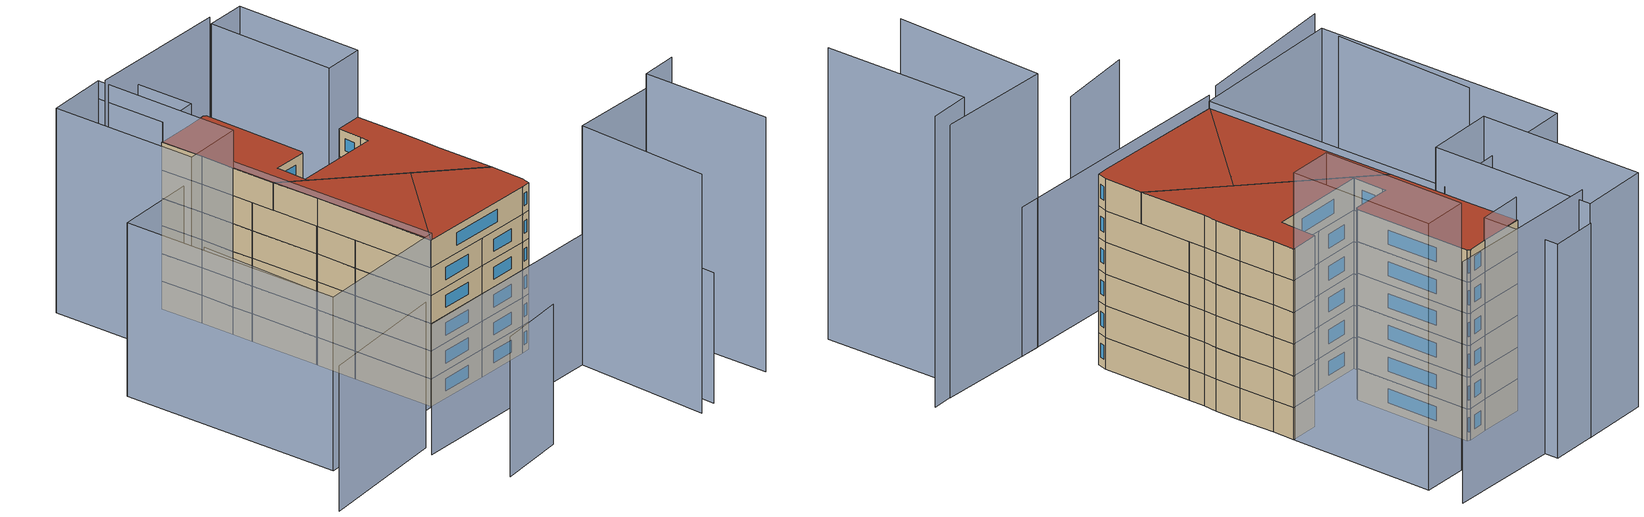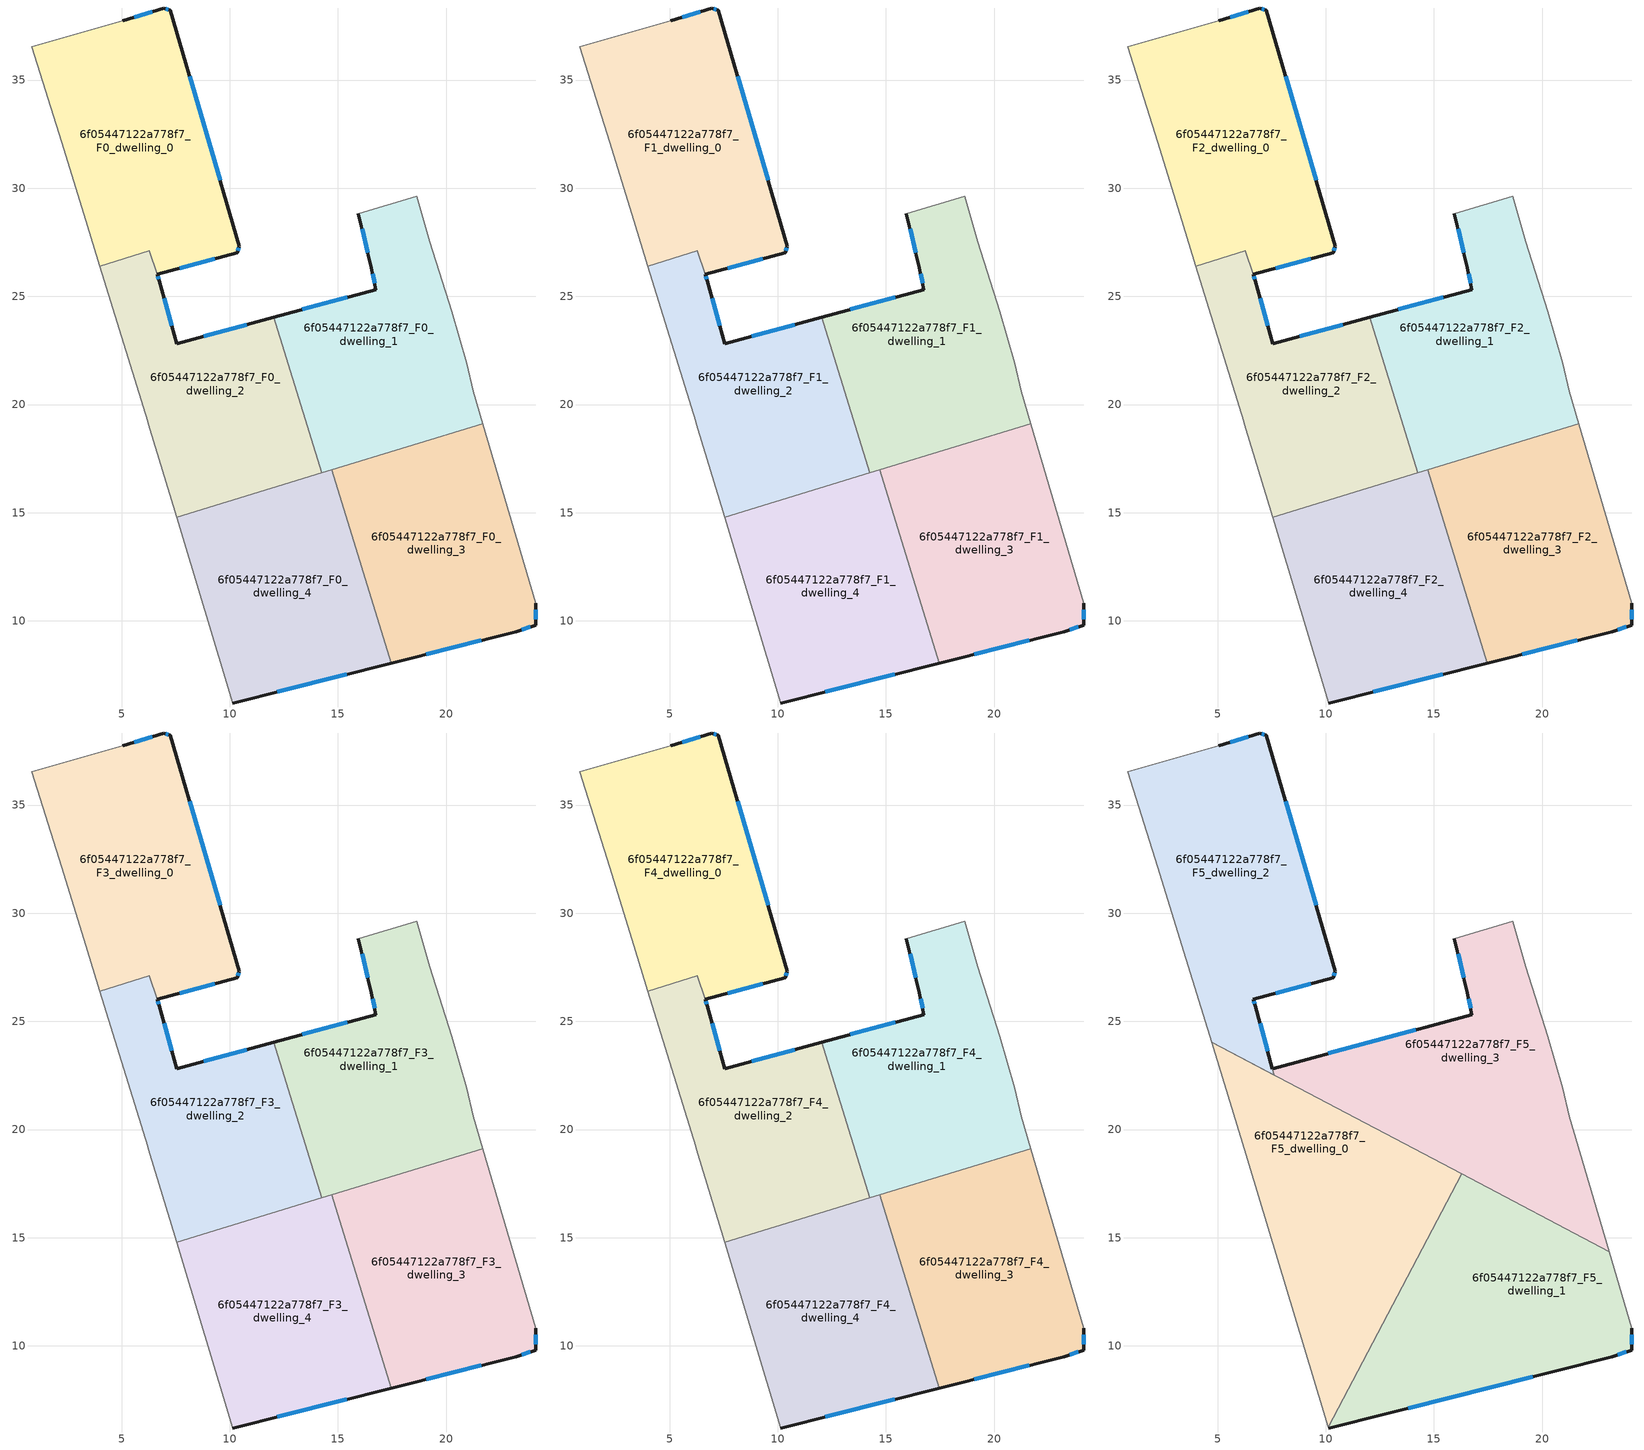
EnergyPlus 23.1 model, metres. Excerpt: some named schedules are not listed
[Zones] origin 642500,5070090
6f05447122a778f7_F0_dwelling_0
 floor ground (EU_floor_Construction): 7.25,38.23 10.45,27.32 10.34,27.02 6.64,26.02 6.29,27.1 4,26.4 3.34,28.52 2.24,32.13 0.84,36.53 5.05,37.73 6.95,38.33 z0
 wall outside (EU_wall_Construction): 6.64,26.02 10.34,27.02 10.45,27.32 7.25,38.23 6.95,38.33 5.05,37.73 z0:3; 6.28,27.1,3 6.28,27.1,0 6.29,27.1,3
 wall to 6f05447122a778f7_F0_dwelling_2 (EU_wall_Construction): 6.29,27.1 6.64,26.02 / 4,26.4 6.28,27.1 z0:3
 wall adiabatic (EU_wall_Construction): 5.05,37.73 0.84,36.53 2.24,32.13 3.34,28.52 4,26.4 z0:3
 window (EU_Window_Construction): 6.41,38.16 5.58,37.9 / 7.16,38.26 7.03,38.3 / 9.55,30.38 8.14,35.17 / 10.37,27.11 10.42,27.24 / 7.68,26.3 9.31,26.74 z0.84:2.16
6f05447122a778f7_F0_dwelling_1
 floor ground (EU_floor_Construction): 18.65,29.62 19.25,27.52 20.25,24.32 20.95,21.91 21.25,20.61 21.69,19.12 14.25,16.84 12.04,24.04 16.75,25.32 16.55,26.32 15.95,28.82 z0
 wall outside (EU_wall_Construction): 15.95,28.82 16.55,26.32 16.75,25.32 12.04,24.04 z0:3
 wall to 6f05447122a778f7_F0_dwelling_2 (EU_wall_Construction): 12.04,24.04 14.25,16.84 z0:3
 wall adiabatic (EU_wall_Construction): 21.69,19.12 21.25,20.61 20.95,21.91 20.25,24.32 19.25,27.52 18.65,29.62 15.95,28.82 z0:3
 wall to 6f05447122a778f7_F0_dwelling_3 (EU_wall_Construction): 14.72,16.99 21.69,19.12 z0:3
 wall to 6f05447122a778f7_F0_dwelling_4 (EU_wall_Construction): 14.25,16.84 14.72,16.99 z0:3
 window (EU_Window_Construction): 15.43,24.96 13.36,24.4 / 16.61,26.04 16.69,25.6 / 16.12,28.12 16.38,27.02 z0.84:2.16
6f05447122a778f7_F0_dwelling_2
 floor ground (EU_floor_Construction): 12.04,24.04 14.25,16.84 7.55,14.79 6.24,19.12 6.21,19.22 4,26.4 6.28,27.1 6.74,25.72 7.54,22.82 z0
 wall outside (EU_wall_Construction): 12.04,24.04 7.54,22.82 6.74,25.72 6.65,26.02 z0:3; 6.29,27.1,3 6.29,27.1,0 6.28,27.1,0; 6.65,26.02,3 6.65,26.02,0 6.64,26.02,0
 wall adiabatic (EU_wall_Construction): 4,26.4 6.21,19.22 6.24,19.12 7.55,14.79 z0:3
 wall to 6f05447122a778f7_F0_dwelling_4 (EU_wall_Construction): 7.55,14.79 14.25,16.84 z0:3
 window (EU_Window_Construction): 6.71,25.8 6.67,25.93 / 7.32,23.63 6.97,24.91 / 10.78,23.7 8.8,23.16 z0.84:2.16
6f05447122a778f7_F0_dwelling_3
 floor ground (EU_floor_Construction): 21.69,19.12 24.15,10.81 24.15,9.8 23.25,9.5 17.46,8.05 14.72,16.99 z0
 wall outside (EU_wall_Construction): 17.46,8.05 23.25,9.5 24.15,9.8 24.15,10.81 z0:3
 wall to 6f05447122a778f7_F0_dwelling_4 (EU_wall_Construction): 14.72,16.99 17.46,8.05 z0:3
 wall adiabatic (EU_wall_Construction): 24.15,10.81 21.69,19.12 z0:3
 window (EU_Window_Construction): 24.15,10.09 24.15,10.53 / 23.5,9.59 23.9,9.72 / 19.08,8.46 21.63,9.1 z0.84:2.16
6f05447122a778f7_F0_dwelling_4
 floor ground (EU_floor_Construction): 14.72,16.99 17.46,8.05 10.14,6.21 7.55,14.79 z0
 wall outside (EU_wall_Construction): 10.14,6.21 17.46,8.05 z0:3
 wall adiabatic (EU_wall_Construction): 7.55,14.79 10.14,6.21 z0:3
 window (EU_Window_Construction): 12.19,6.72 15.41,7.53 z0.84:2.16
6f05447122a778f7_F1_dwelling_0
 floor to 6f05447122a778f7_F0_dwelling_0 (EU_floor_Construction): 7.25,38.23 10.45,27.32 10.34,27.02 6.64,26.02 6.29,27.1 4,26.4 3.34,28.52 2.24,32.13 0.84,36.53 5.05,37.73 6.95,38.33 z3
 wall outside (EU_wall_Construction): 6.64,26.02 10.34,27.02 10.45,27.32 7.25,38.23 6.95,38.33 5.05,37.73 z3:6; 6.28,27.1,6 6.28,27.1,3 6.29,27.1,6
 wall to 6f05447122a778f7_F1_dwelling_2 (EU_wall_Construction): 6.29,27.1 6.64,26.02 / 4,26.4 6.28,27.1 z3:6
 wall adiabatic (EU_wall_Construction): 5.05,37.73 0.84,36.53 2.24,32.13 3.34,28.52 4,26.4 z3:6
 window (EU_Window_Construction): 6.41,38.16 5.58,37.9 / 7.16,38.26 7.03,38.3 / 9.55,30.38 8.14,35.17 / 10.37,27.11 10.42,27.24 / 7.68,26.3 9.31,26.74 z3.84:5.16
6f05447122a778f7_F1_dwelling_1
 floor to 6f05447122a778f7_F0_dwelling_1 (EU_floor_Construction): 18.65,29.62 19.25,27.52 20.25,24.32 20.95,21.91 21.25,20.61 21.69,19.12 14.25,16.84 12.04,24.04 16.75,25.32 16.55,26.32 15.95,28.82 z3
 wall outside (EU_wall_Construction): 15.95,28.82 16.55,26.32 16.75,25.32 12.04,24.04 z3:6
 wall to 6f05447122a778f7_F1_dwelling_2 (EU_wall_Construction): 12.04,24.04 14.25,16.84 z3:6
 wall adiabatic (EU_wall_Construction): 21.69,19.12 21.25,20.61 20.95,21.91 20.25,24.32 19.25,27.52 18.65,29.62 15.95,28.82 z3:6
 wall to 6f05447122a778f7_F1_dwelling_3 (EU_wall_Construction): 14.72,16.99 21.69,19.12 z3:6
 wall to 6f05447122a778f7_F1_dwelling_4 (EU_wall_Construction): 14.25,16.84 14.72,16.99 z3:6
 window (EU_Window_Construction): 15.43,24.96 13.36,24.4 / 16.61,26.04 16.69,25.6 / 16.12,28.12 16.38,27.02 z3.84:5.16
6f05447122a778f7_F1_dwelling_2
 floor to 6f05447122a778f7_F0_dwelling_2 (EU_floor_Construction): 12.04,24.04 14.25,16.84 7.55,14.79 6.24,19.12 6.21,19.22 4,26.4 6.29,27.1 6.74,25.72 7.54,22.82 z3
 wall outside (EU_wall_Construction): 12.04,24.04 7.54,22.82 6.74,25.72 6.65,26.02 z3:6; 6.29,27.1,6 6.29,27.1,3 6.28,27.1,3; 6.65,26.02,6 6.65,26.02,3 6.64,26.02,3
 wall adiabatic (EU_wall_Construction): 4,26.4 6.21,19.22 6.24,19.12 7.55,14.79 z3:6
 wall to 6f05447122a778f7_F1_dwelling_4 (EU_wall_Construction): 7.55,14.79 14.25,16.84 z3:6
 window (EU_Window_Construction): 6.71,25.8 6.67,25.93 / 7.32,23.63 6.97,24.91 / 10.78,23.7 8.8,23.16 z3.84:5.16
6f05447122a778f7_F1_dwelling_3
 floor to 6f05447122a778f7_F0_dwelling_3 (EU_floor_Construction): 21.69,19.12 24.15,10.81 24.15,9.8 23.25,9.5 17.46,8.05 14.72,16.99 z3
 wall outside (EU_wall_Construction): 17.46,8.05 23.25,9.5 24.15,9.8 24.15,10.81 z3:6
 wall to 6f05447122a778f7_F1_dwelling_4 (EU_wall_Construction): 14.72,16.99 17.46,8.05 z3:6
 wall adiabatic (EU_wall_Construction): 24.15,10.81 21.69,19.12 z3:6
 window (EU_Window_Construction): 24.15,10.09 24.15,10.53 / 23.5,9.59 23.9,9.72 / 19.08,8.46 21.63,9.1 z3.84:5.16
6f05447122a778f7_F1_dwelling_4
 floor to 6f05447122a778f7_F0_dwelling_4 (EU_floor_Construction): 14.72,16.99 17.46,8.05 10.14,6.21 7.55,14.79 z3
 wall outside (EU_wall_Construction): 10.14,6.21 17.46,8.05 z3:6
 wall adiabatic (EU_wall_Construction): 7.55,14.79 10.14,6.21 z3:6
 window (EU_Window_Construction): 12.19,6.72 15.41,7.53 z3.84:5.16
6f05447122a778f7_F2_dwelling_0
 floor to 6f05447122a778f7_F1_dwelling_0 (EU_floor_Construction): 7.25,38.23 10.45,27.32 10.34,27.02 6.64,26.02 6.29,27.1 4,26.4 3.34,28.52 2.24,32.13 0.84,36.53 5.05,37.73 6.95,38.33 z6
 wall outside (EU_wall_Construction): 6.64,26.02 10.34,27.02 10.45,27.32 7.25,38.23 6.95,38.33 5.05,37.73 z6:9; 6.28,27.1,9 6.28,27.1,6 6.29,27.1,9
 wall to 6f05447122a778f7_F2_dwelling_2 (EU_wall_Construction): 6.29,27.1 6.64,26.02 / 4,26.4 6.28,27.1 z6:9
 wall adiabatic (EU_wall_Construction): 5.05,37.73 0.84,36.53 2.24,32.13 3.34,28.52 4,26.4 z6:9
 window (EU_Window_Construction): 6.41,38.16 5.58,37.9 / 7.16,38.26 7.03,38.3 / 9.55,30.38 8.14,35.17 / 10.37,27.11 10.42,27.24 / 7.68,26.3 9.31,26.74 z6.84:8.16
6f05447122a778f7_F2_dwelling_1
 floor to 6f05447122a778f7_F1_dwelling_1 (EU_floor_Construction): 18.65,29.62 19.25,27.52 20.25,24.32 20.95,21.91 21.25,20.61 21.69,19.12 14.25,16.84 12.04,24.04 16.75,25.32 16.55,26.32 15.95,28.82 z6
 wall outside (EU_wall_Construction): 15.95,28.82 16.55,26.32 16.75,25.32 12.04,24.04 z6:9
 wall to 6f05447122a778f7_F2_dwelling_2 (EU_wall_Construction): 12.04,24.04 14.25,16.84 z6:9
 wall adiabatic (EU_wall_Construction): 21.69,19.12 21.25,20.61 20.95,21.91 20.25,24.32 19.25,27.52 18.65,29.62 15.95,28.82 z6:9
 wall to 6f05447122a778f7_F2_dwelling_3 (EU_wall_Construction): 14.72,16.99 21.69,19.12 z6:9
 wall to 6f05447122a778f7_F2_dwelling_4 (EU_wall_Construction): 14.25,16.84 14.72,16.99 z6:9
 window (EU_Window_Construction): 15.43,24.96 13.36,24.4 / 16.61,26.04 16.69,25.6 / 16.12,28.12 16.38,27.02 z6.84:8.16
6f05447122a778f7_F2_dwelling_2
 floor to 6f05447122a778f7_F1_dwelling_2 (EU_floor_Construction): 12.04,24.04 14.25,16.84 7.55,14.79 6.24,19.12 6.21,19.22 4,26.4 6.29,27.1 6.74,25.72 7.54,22.82 z6
 wall outside (EU_wall_Construction): 12.04,24.04 7.54,22.82 6.74,25.72 6.65,26.02 z6:9; 6.29,27.1,9 6.29,27.1,6 6.28,27.1,6; 6.65,26.02,9 6.65,26.02,6 6.64,26.02,6
 wall adiabatic (EU_wall_Construction): 4,26.4 6.21,19.22 6.24,19.12 7.55,14.79 z6:9
 wall to 6f05447122a778f7_F2_dwelling_4 (EU_wall_Construction): 7.55,14.79 14.25,16.84 z6:9
 window (EU_Window_Construction): 6.71,25.8 6.67,25.93 / 7.32,23.63 6.97,24.91 / 10.78,23.7 8.8,23.16 z6.84:8.16
6f05447122a778f7_F2_dwelling_3
 floor to 6f05447122a778f7_F1_dwelling_3 (EU_floor_Construction): 21.69,19.12 24.15,10.81 24.15,9.8 23.25,9.5 17.46,8.05 14.72,16.99 z6
 wall outside (EU_wall_Construction): 17.46,8.05 23.25,9.5 24.15,9.8 24.15,10.81 z6:9
 wall to 6f05447122a778f7_F2_dwelling_4 (EU_wall_Construction): 14.72,16.99 17.46,8.05 z6:9
 wall adiabatic (EU_wall_Construction): 24.15,10.81 21.69,19.12 z6:9
 window (EU_Window_Construction): 24.15,10.09 24.15,10.53 / 23.5,9.59 23.9,9.72 / 19.08,8.46 21.63,9.1 z6.84:8.16
6f05447122a778f7_F2_dwelling_4
 floor to 6f05447122a778f7_F1_dwelling_4 (EU_floor_Construction): 14.72,16.99 17.46,8.05 10.14,6.21 7.55,14.79 z6
 wall outside (EU_wall_Construction): 10.14,6.21 17.46,8.05 z6:9
 wall adiabatic (EU_wall_Construction): 7.55,14.79 10.14,6.21 z6:9
 window (EU_Window_Construction): 12.19,6.72 15.41,7.53 z6.84:8.16
6f05447122a778f7_F3_dwelling_0
 floor to 6f05447122a778f7_F2_dwelling_0 (EU_floor_Construction): 7.25,38.23 10.45,27.32 10.34,27.02 6.64,26.02 6.29,27.1 4,26.4 3.34,28.52 2.24,32.13 0.84,36.53 5.05,37.73 6.95,38.33 z9
 wall outside (EU_wall_Construction): 6.64,26.02 10.34,27.02 10.45,27.32 7.25,38.23 6.95,38.33 5.05,37.73 z9:12; 6.28,27.1,12 6.28,27.1,9 6.29,27.1,12
 wall to 6f05447122a778f7_F3_dwelling_2 (EU_wall_Construction): 6.29,27.1 6.64,26.02 / 4,26.4 6.28,27.1 z9:12
 wall adiabatic (EU_wall_Construction): 5.05,37.73 0.84,36.53 2.24,32.13 3.34,28.52 4,26.4 z9:12
 window (EU_Window_Construction): 6.41,38.16 5.58,37.9 / 7.16,38.26 7.03,38.3 / 9.55,30.38 8.14,35.17 / 10.37,27.11 10.42,27.24 / 7.68,26.3 9.31,26.74 z9.84:11.16
6f05447122a778f7_F3_dwelling_1
 floor to 6f05447122a778f7_F2_dwelling_1 (EU_floor_Construction): 18.65,29.62 19.25,27.52 20.25,24.32 20.95,21.91 21.25,20.61 21.69,19.12 14.25,16.84 12.04,24.04 16.75,25.32 16.55,26.32 15.95,28.82 z9
 wall outside (EU_wall_Construction): 15.95,28.82 16.55,26.32 16.75,25.32 12.04,24.04 z9:12
 wall to 6f05447122a778f7_F3_dwelling_2 (EU_wall_Construction): 12.04,24.04 14.25,16.84 z9:12
 wall adiabatic (EU_wall_Construction): 21.69,19.12 21.25,20.61 20.95,21.91 20.25,24.32 19.25,27.52 18.65,29.62 15.95,28.82 z9:12
 wall to 6f05447122a778f7_F3_dwelling_3 (EU_wall_Construction): 14.72,16.99 21.69,19.12 z9:12
 wall to 6f05447122a778f7_F3_dwelling_4 (EU_wall_Construction): 14.25,16.84 14.72,16.99 z9:12
 window (EU_Window_Construction): 15.43,24.96 13.36,24.4 / 16.61,26.04 16.69,25.6 / 16.12,28.12 16.38,27.02 z9.84:11.16
6f05447122a778f7_F3_dwelling_2
 floor to 6f05447122a778f7_F2_dwelling_2 (EU_floor_Construction): 12.04,24.04 14.25,16.84 7.55,14.79 6.24,19.12 6.21,19.22 4,26.4 6.29,27.1 6.74,25.72 7.54,22.82 z9
 wall outside (EU_wall_Construction): 12.04,24.04 7.54,22.82 6.74,25.72 6.65,26.02 z9:12; 6.29,27.1,12 6.29,27.1,9 6.28,27.1,9; 6.65,26.02,12 6.65,26.02,9 6.64,26.02,9
 wall adiabatic (EU_wall_Construction): 4,26.4 6.21,19.22 6.24,19.12 7.55,14.79 z9:12
 wall to 6f05447122a778f7_F3_dwelling_4 (EU_wall_Construction): 7.55,14.79 14.25,16.84 z9:12
 window (EU_Window_Construction): 6.71,25.8 6.67,25.93 / 7.32,23.63 6.97,24.91 / 10.78,23.7 8.8,23.16 z9.84:11.16
6f05447122a778f7_F3_dwelling_3
 floor to 6f05447122a778f7_F2_dwelling_3 (EU_floor_Construction): 21.69,19.12 24.15,10.81 24.15,9.8 23.25,9.5 17.46,8.05 14.72,16.99 z9
 wall outside (EU_wall_Construction): 17.46,8.05 23.25,9.5 24.15,9.8 24.15,10.81 z9:12
 wall to 6f05447122a778f7_F3_dwelling_4 (EU_wall_Construction): 14.72,16.99 17.46,8.05 z9:12
 wall adiabatic (EU_wall_Construction): 24.15,10.81 21.69,19.12 z9:12
 window (EU_Window_Construction): 24.15,10.09 24.15,10.53 / 23.5,9.59 23.9,9.72 / 19.08,8.46 21.63,9.1 z9.84:11.16
6f05447122a778f7_F3_dwelling_4
 floor to 6f05447122a778f7_F2_dwelling_4 (EU_floor_Construction): 14.72,16.99 17.46,8.05 10.14,6.21 7.55,14.79 z9
 wall outside (EU_wall_Construction): 10.14,6.21 17.46,8.05 z9:12
 wall adiabatic (EU_wall_Construction): 7.55,14.79 10.14,6.21 z9:12
 window (EU_Window_Construction): 12.19,6.72 15.41,7.53 z9.84:11.16
6f05447122a778f7_F4_dwelling_0
 floor to 6f05447122a778f7_F3_dwelling_0 (EU_floor_Construction): 7.25,38.23 10.45,27.32 10.34,27.02 6.64,26.02 6.29,27.1 4,26.4 3.34,28.52 2.24,32.13 0.84,36.53 5.05,37.73 6.95,38.33 z12
 wall outside (EU_wall_Construction): 6.64,26.02 10.34,27.02 10.45,27.32 7.25,38.23 6.95,38.33 5.05,37.73 z12:15; 6.28,27.1,15 6.28,27.1,12 6.29,27.1,15
 wall to 6f05447122a778f7_F4_dwelling_2 (EU_wall_Construction): 6.29,27.1 6.64,26.02 / 4,26.4 6.28,27.1 z12:15
 wall adiabatic (EU_wall_Construction): 5.05,37.73 0.84,36.53 2.24,32.13 3.34,28.52 4,26.4 z12:15
 window (EU_Window_Construction): 6.41,38.16 5.58,37.9 / 7.16,38.26 7.03,38.3 / 9.55,30.38 8.14,35.17 / 10.37,27.11 10.42,27.24 / 7.68,26.3 9.31,26.74 z12.84:14.16
6f05447122a778f7_F4_dwelling_1
 floor to 6f05447122a778f7_F3_dwelling_1 (EU_floor_Construction): 18.65,29.62 19.25,27.52 20.25,24.32 20.95,21.91 21.25,20.61 21.69,19.12 14.25,16.84 12.04,24.04 16.75,25.32 16.55,26.32 15.95,28.82 z12
 wall outside (EU_wall_Construction): 15.95,28.82 16.55,26.32 16.75,25.32 12.04,24.04 z12:15
 wall to 6f05447122a778f7_F4_dwelling_2 (EU_wall_Construction): 12.04,24.04 14.25,16.84 z12:15
 wall adiabatic (EU_wall_Construction): 21.69,19.12 21.25,20.61 20.95,21.91 20.25,24.32 19.25,27.52 18.65,29.62 15.95,28.82 z12:15
 wall to 6f05447122a778f7_F4_dwelling_3 (EU_wall_Construction): 14.72,16.99 21.69,19.12 z12:15
 wall to 6f05447122a778f7_F4_dwelling_4 (EU_wall_Construction): 14.25,16.84 14.72,16.99 z12:15
 window (EU_Window_Construction): 15.43,24.96 13.36,24.4 / 16.61,26.04 16.69,25.6 / 16.12,28.12 16.38,27.02 z12.84:14.16
6f05447122a778f7_F4_dwelling_2
 floor to 6f05447122a778f7_F3_dwelling_2 (EU_floor_Construction): 12.04,24.04 14.25,16.84 7.55,14.79 6.24,19.12 6.21,19.22 4,26.4 6.29,27.1 6.74,25.72 7.54,22.82 z12
 wall outside (EU_wall_Construction): 12.04,24.04 7.54,22.82 6.74,25.72 6.65,26.02 z12:15; 6.29,27.1,15 6.29,27.1,12 6.28,27.1,12; 6.65,26.02,15 6.65,26.02,12 6.64,26.02,12
 wall adiabatic (EU_wall_Construction): 4,26.4 6.21,19.22 6.24,19.12 7.55,14.79 z12:15
 wall to 6f05447122a778f7_F4_dwelling_4 (EU_wall_Construction): 7.55,14.79 14.25,16.84 z12:15
 window (EU_Window_Construction): 6.71,25.8 6.67,25.93 / 7.32,23.63 6.97,24.91 / 10.78,23.7 8.8,23.16 z12.84:14.16
6f05447122a778f7_F4_dwelling_3
 floor to 6f05447122a778f7_F3_dwelling_3 (EU_floor_Construction): 21.69,19.12 24.15,10.81 24.15,9.8 23.25,9.5 17.46,8.05 14.72,16.99 z12
 wall outside (EU_wall_Construction): 17.46,8.05 23.25,9.5 24.15,9.8 24.15,10.81 z12:15
 wall to 6f05447122a778f7_F4_dwelling_4 (EU_wall_Construction): 14.72,16.99 17.46,8.05 z12:15
 wall adiabatic (EU_wall_Construction): 24.15,10.81 21.69,19.12 z12:15
 window (EU_Window_Construction): 24.15,10.09 24.15,10.53 / 23.5,9.59 23.9,9.72 / 19.08,8.46 21.63,9.1 z12.84:14.16
6f05447122a778f7_F4_dwelling_4
 floor to 6f05447122a778f7_F3_dwelling_4 (EU_floor_Construction): 14.72,16.99 17.46,8.05 10.14,6.21 7.55,14.79 z12
 wall outside (EU_wall_Construction): 10.14,6.21 17.46,8.05 z12:15
 wall adiabatic (EU_wall_Construction): 7.55,14.79 10.14,6.21 z12:15
 window (EU_Window_Construction): 12.19,6.72 15.41,7.53 z12.84:14.16
6f05447122a778f7_F5_dwelling_0
 floor to 6f05447122a778f7_F4_dwelling_2 (EU_floor_Construction): 13.45,19.44 14.25,16.84 7.55,14.79 6.24,19.12 6.21,19.22 4.73,24.03 z15
 floor to 6f05447122a778f7_F4_dwelling_4 (EU_floor_Construction): 14.72,16.99 15.11,15.72 10.13,6.25 7.55,14.79 z15
 floor to 6f05447122a778f7_F4_dwelling_3 (EU_floor_Construction): 15.98,17.37 15.11,15.72 14.72,16.99 z15
 floor to 6f05447122a778f7_F4_dwelling_1 (EU_floor_Construction): 16.28,17.95 15.98,17.37 14.25,16.84 13.45,19.44 z15
 wall adiabatic (EU_wall_Construction): 4.73,24.03 6.24,19.12 10.13,6.25 z15:18
 wall to 6f05447122a778f7_F5_dwelling_1 (EU_wall_Construction): 10.13,6.25 16.28,17.95 z15:18
 wall to 6f05447122a778f7_F5_dwelling_3 (EU_wall_Construction): 16.28,17.95 4.73,24.03 z15:18
 roof outside (EU_roof_Construction): 10.13,6.25 16.28,17.95 4.73,24.03 6.24,19.12 z18
6f05447122a778f7_F5_dwelling_1
 floor to 6f05447122a778f7_F4_dwelling_3 (EU_floor_Construction): 23.1,14.36 24.15,10.81 24.15,9.8 23.25,9.5 17.46,8.05 15.11,15.72 15.98,17.37 16.86,17.64 z15
 floor to 6f05447122a778f7_F4_dwelling_1 (EU_floor_Construction): 16.86,17.64 15.98,17.37 16.28,17.95 z15
 floor to 6f05447122a778f7_F4_dwelling_4 (EU_floor_Construction): 15.11,15.72 17.46,8.05 10.14,6.21 10.13,6.25 z15
 wall outside (EU_wall_Construction): 10.14,6.21 23.25,9.5 24.15,9.8 24.15,10.81 z15:18
 wall adiabatic (EU_wall_Construction): 10.13,6.25 10.14,6.21 / 24.15,10.81 23.1,14.36 z15:18
 wall to 6f05447122a778f7_F5_dwelling_3 (EU_wall_Construction): 23.1,14.36 16.28,17.95 z15:18
 window (EU_Window_Construction): 23.5,9.59 23.9,9.72 / 13.81,7.13 19.58,8.58 / 24.15,10.09 24.15,10.53 z15.84:17.16
 roof outside (EU_roof_Construction): 23.25,9.5 24.15,9.8 24.15,10.81 23.1,14.36 16.28,17.95 10.13,6.25 10.14,6.21 z18
6f05447122a778f7_F5_dwelling_2
 floor to 6f05447122a778f7_F4_dwelling_0 (EU_floor_Construction): 7.25,38.23 10.45,27.32 10.34,27.02 6.64,26.02 6.29,27.1 4,26.4 3.34,28.52 2.24,32.13 0.84,36.53 5.05,37.73 6.95,38.33 z15
 floor to 6f05447122a778f7_F4_dwelling_2 (EU_floor_Construction): 6.29,27.1 6.74,25.72 7.54,22.82 7.62,22.51 4.73,24.03 4,26.4 z15
 wall outside (EU_wall_Construction): 7.54,22.82 6.74,25.72 6.64,26.02 10.34,27.02 10.45,27.32 7.25,38.23 6.95,38.33 5.05,37.73 z15:18; 4.73,24.03,18 4.72,24.03,15 4.73,24.03,15
 wall adiabatic (EU_wall_Construction): 5.05,37.73 0.84,36.53 2.24,32.13 3.34,28.52 4.72,24.03 z15:18
 wall to 6f05447122a778f7_F5_dwelling_3 (EU_wall_Construction): 4.73,24.03 7.62,22.51 7.54,22.82 z15:18
 window (EU_Window_Construction): 7.16,38.26 7.03,38.3 / 9.55,30.38 8.14,35.17 / 10.37,27.11 10.42,27.24 / 7.68,26.3 9.31,26.74 / 6.71,25.81 6.67,25.94 / 7.31,23.63 6.97,24.91 / 6.41,38.16 5.58,37.9 z15.84:17.16
 roof outside (EU_roof_Construction): 7.62,22.51 7.54,22.82 6.74,25.72 6.64,26.02 10.34,27.02 10.45,27.32 7.25,38.23 6.95,38.33 5.05,37.73 0.84,36.53 2.24,32.13 3.34,28.52 4.72,24.03 z18
6f05447122a778f7_F5_dwelling_3
 floor to 6f05447122a778f7_F4_dwelling_1 (EU_floor_Construction): 18.65,29.62 19.25,27.52 20.25,24.32 20.95,21.91 21.25,20.61 21.69,19.12 16.86,17.64 13.45,19.44 12.04,24.04 16.75,25.32 16.55,26.32 15.95,28.82 z15
 floor to 6f05447122a778f7_F4_dwelling_3 (EU_floor_Construction): 21.69,19.12 23.1,14.36 16.86,17.64 z15
 floor to 6f05447122a778f7_F4_dwelling_2 (EU_floor_Construction): 12.04,24.04 13.45,19.44 4.73,24.03 7.62,22.51 7.54,22.82 z15
 wall outside (EU_wall_Construction): 15.95,28.82 16.55,26.32 16.75,25.32 7.54,22.82 z15:18
 wall adiabatic (EU_wall_Construction): 23.1,14.36 21.25,20.61 20.95,21.91 20.25,24.32 19.25,27.52 18.65,29.62 15.95,28.82 z15:18
 window (EU_Window_Construction): 14.17,24.62 10.12,23.52 / 16.61,26.04 16.69,25.6 / 16.12,28.12 16.38,27.02 z15.84:17.16
 roof outside (EU_roof_Construction): 23.1,14.36 21.25,20.61 20.95,21.91 20.25,24.32 19.25,27.52 18.65,29.62 15.95,28.82 16.55,26.32 16.75,25.32 7.54,22.82 7.62,22.51 4.73,24.03 z18
shading: 8.18,-9.13 15.17,-6.38 z0:15.1; -8.78,-5 5.04,0.07 z0:15.7; 4.68,-1.31 28.4,4.91 / 28.4,4.91 32.05,-8.97 z0:14.1; 30.01,-9.85 26.45,4.4 / 26.45,4.4 37.35,7.12 z0:25.8; 39.61,-6.91 35.47,6.52 / 35.47,6.52 39.33,7.71 z0:27.5; -8.62,16.87 -5.07,3.41 z0:18.6; 3.07,29.4 10.21,6.23 / 10.21,6.23 -4.63,1.65 / -4.63,1.65 -11.77,24.83 / -11.77,24.83 3.07,29.4 z0:18.7; -1.31,43.75 3.34,28.52 / 3.34,28.52 -2.97,26.6 / -2.97,26.6 -7.61,41.83 / -7.61,41.83 -1.31,43.75 z0:22.1; 14.46,28.39 10.54,41.93 / 10.54,41.93 14.74,43.14 / 14.74,43.14 18.66,29.6 / 18.66,29.6 14.46,28.39 z0:25.2; 2.92,45.04 5.14,37.76 / 5.14,37.76 0.85,36.46 / 0.85,36.46 -1.36,43.74 / -1.36,43.74 2.92,45.04 z0:20.2; 13.75,46.53 -1.45,42.48 z0:22.8
[Building]
EU S2 Campaign: North Axis=0; Terrain=City; Solar Distribution=FullExterior
[Site:Location]
Lyon-Bron: Latitude=45.75; Longitude=5; Time Zone=1; Elevation=198
[SizingPeriod:WeatherFileDays]
AnnualSizingPeriod: Begin Month=1; Begin Day of Month=1; End Month=12; End Day of Month=31; Day of Week for Start Day=Monday; Use Weather File Daylight Saving Period=No; Use Weather File Rain and Snow Indicators=No
[MATERIAL]
EU_InternalMass_Material: Roughness=MediumRough; Thickness=0.1; Conductivity=1; Density=1800; Specific Heat=900; Thermal Absorptance=0.9; Solar Absorptance=0.7; Visible Absorptance=0.7
[MATERIAL:NOMASS] Roughness=MediumRough; Thermal Absorptance=0.9; Solar Absorptance=0.7; Visible Absorptance=0.7
Name | Thermal Resistance
EU_wall_NoMass | 0.776494
EU_roof_NoMass | 0.486893
EU_floor_NoMass | 0.421597
[WINDOWMATERIAL:SIMPLEGLAZINGSYSTEM]
EU_Window_SimpleGlazing: UFactor=4.24961; Solar Heat Gain Coefficient=0.83; Visible Transmittance=0.83
[CONSTRUCTION]
EU_wall_Construction: EU_wall_NoMass
EU_roof_Construction: EU_roof_NoMass
EU_floor_Construction: EU_floor_NoMass
EU_InternalMass_Construction: EU_InternalMass_Material
EU_Window_Construction: EU_Window_SimpleGlazing
[ZONE] Type=1; Multiplier=1; Ceiling Height=autocalculate; Floor Area=autocalculate; Part of Total Floor Area=Yes
Name | Volume
6f05447122a778f7_F0_dwelling_0; 6f05447122a778f7_F1_dwelling_0; 6f05447122a778f7_F2_dwelling_0; 6f05447122a778f7_F3_dwelling_0; 6f05447122a778f7_F4_dwelling_0 | 221.092
6f05447122a778f7_F5_dwelling_0 | 258.265
6f05447122a778f7_F0_dwelling_1; 6f05447122a778f7_F1_dwelling_1; 6f05447122a778f7_F2_dwelling_1; 6f05447122a778f7_F3_dwelling_1; 6f05447122a778f7_F4_dwelling_1 | 206.587
6f05447122a778f7_F5_dwelling_1 | 258.229
6f05447122a778f7_F0_dwelling_2 | 192.065
6f05447122a778f7_F1_dwelling_2; 6f05447122a778f7_F2_dwelling_2; 6f05447122a778f7_F3_dwelling_2; 6f05447122a778f7_F4_dwelling_2 | 192.075
6f05447122a778f7_F5_dwelling_2 | 247.257
6f05447122a778f7_F0_dwelling_3; 6f05447122a778f7_F1_dwelling_3; 6f05447122a778f7_F2_dwelling_3; 6f05447122a778f7_F3_dwelling_3; 6f05447122a778f7_F4_dwelling_3 | 206.6
6f05447122a778f7_F5_dwelling_3 | 269.146
6f05447122a778f7_F0_dwelling_4; 6f05447122a778f7_F1_dwelling_4; 6f05447122a778f7_F2_dwelling_4; 6f05447122a778f7_F3_dwelling_4; 6f05447122a778f7_F4_dwelling_4 | 206.563
[INTERNALMASS] Construction=EU_InternalMass_Construction
Name | Zone or ZoneList | Surface Area
6f05447122a778f7_F0_dwelling_0_EU_InternalMass | 6f05447122a778f7_F0_dwelling_0 | 73.6969
6f05447122a778f7_F0_dwelling_1_EU_InternalMass | 6f05447122a778f7_F0_dwelling_1 | 68.8635
6f05447122a778f7_F0_dwelling_2_EU_InternalMass | 6f05447122a778f7_F0_dwelling_2 | 64.0258
6f05447122a778f7_F0_dwelling_3_EU_InternalMass | 6f05447122a778f7_F0_dwelling_3 | 68.8698
6f05447122a778f7_F0_dwelling_4_EU_InternalMass | 6f05447122a778f7_F0_dwelling_4 | 68.8555
6f05447122a778f7_F1_dwelling_0_EU_InternalMass | 6f05447122a778f7_F1_dwelling_0 | 73.6969
6f05447122a778f7_F1_dwelling_1_EU_InternalMass | 6f05447122a778f7_F1_dwelling_1 | 68.8635
6f05447122a778f7_F1_dwelling_2_EU_InternalMass | 6f05447122a778f7_F1_dwelling_2 | 64.0258
6f05447122a778f7_F1_dwelling_3_EU_InternalMass | 6f05447122a778f7_F1_dwelling_3 | 68.8698
6f05447122a778f7_F1_dwelling_4_EU_InternalMass | 6f05447122a778f7_F1_dwelling_4 | 68.8555
6f05447122a778f7_F2_dwelling_0_EU_InternalMass | 6f05447122a778f7_F2_dwelling_0 | 73.6969
6f05447122a778f7_F2_dwelling_1_EU_InternalMass | 6f05447122a778f7_F2_dwelling_1 | 68.8635
6f05447122a778f7_F2_dwelling_2_EU_InternalMass | 6f05447122a778f7_F2_dwelling_2 | 64.0258
6f05447122a778f7_F2_dwelling_3_EU_InternalMass | 6f05447122a778f7_F2_dwelling_3 | 68.8698
6f05447122a778f7_F2_dwelling_4_EU_InternalMass | 6f05447122a778f7_F2_dwelling_4 | 68.8555
6f05447122a778f7_F3_dwelling_0_EU_InternalMass | 6f05447122a778f7_F3_dwelling_0 | 73.6969
6f05447122a778f7_F3_dwelling_1_EU_InternalMass | 6f05447122a778f7_F3_dwelling_1 | 68.8635
6f05447122a778f7_F3_dwelling_2_EU_InternalMass | 6f05447122a778f7_F3_dwelling_2 | 64.0258
6f05447122a778f7_F3_dwelling_3_EU_InternalMass | 6f05447122a778f7_F3_dwelling_3 | 68.8698
6f05447122a778f7_F3_dwelling_4_EU_InternalMass | 6f05447122a778f7_F3_dwelling_4 | 68.8555
6f05447122a778f7_F4_dwelling_0_EU_InternalMass | 6f05447122a778f7_F4_dwelling_0 | 73.6969
6f05447122a778f7_F4_dwelling_1_EU_InternalMass | 6f05447122a778f7_F4_dwelling_1 | 68.8635
6f05447122a778f7_F4_dwelling_2_EU_InternalMass | 6f05447122a778f7_F4_dwelling_2 | 64.0258
6f05447122a778f7_F4_dwelling_3_EU_InternalMass | 6f05447122a778f7_F4_dwelling_3 | 68.8698
6f05447122a778f7_F4_dwelling_4_EU_InternalMass | 6f05447122a778f7_F4_dwelling_4 | 68.8555
6f05447122a778f7_F5_dwelling_0_EU_InternalMass | 6f05447122a778f7_F5_dwelling_0 | 86.0887
6f05447122a778f7_F5_dwelling_1_EU_InternalMass | 6f05447122a778f7_F5_dwelling_1 | 86.0764
6f05447122a778f7_F5_dwelling_2_EU_InternalMass | 6f05447122a778f7_F5_dwelling_2 | 82.424
6f05447122a778f7_F5_dwelling_3_EU_InternalMass | 6f05447122a778f7_F5_dwelling_3 | 89.7216
[OTHEREQUIPMENT] Fuel Type=Electricity; Design Level Calculation Method=Watts/Area; Power per Zone Floor Area=1; Fraction Latent=0; Fraction Radiant=0; Fraction Lost=0; Carbon Dioxide Generation Rate=0; EndUse Subcategory=EU_Step8_InternalGains
Name | Zone or ZoneList or Space or SpaceList | Schedule
EU_Step8_InternalGain_6f05447122a778f7_F0_dwelling_0_f000 | 6f05447122a778f7_F0_dwelling_0 | EU_Step8_GainSchedule_6f05447122a778f7_F0_dwelling_0_f000
EU_Step8_InternalGain_6f05447122a778f7_F0_dwelling_1_f000 | 6f05447122a778f7_F0_dwelling_1 | EU_Step8_GainSchedule_6f05447122a778f7_F0_dwelling_1_f000
EU_Step8_InternalGain_6f05447122a778f7_F0_dwelling_2_f000 | 6f05447122a778f7_F0_dwelling_2 | EU_Step8_GainSchedule_6f05447122a778f7_F0_dwelling_2_f000
EU_Step8_InternalGain_6f05447122a778f7_F0_dwelling_3_f000 | 6f05447122a778f7_F0_dwelling_3 | EU_Step8_GainSchedule_6f05447122a778f7_F0_dwelling_3_f000
EU_Step8_InternalGain_6f05447122a778f7_F0_dwelling_4_f000 | 6f05447122a778f7_F0_dwelling_4 | EU_Step8_GainSchedule_6f05447122a778f7_F0_dwelling_4_f000
EU_Step8_InternalGain_6f05447122a778f7_F1_dwelling_0_f000 | 6f05447122a778f7_F1_dwelling_0 | EU_Step8_GainSchedule_6f05447122a778f7_F1_dwelling_0_f000
EU_Step8_InternalGain_6f05447122a778f7_F1_dwelling_1_f000 | 6f05447122a778f7_F1_dwelling_1 | EU_Step8_GainSchedule_6f05447122a778f7_F1_dwelling_1_f000
EU_Step8_InternalGain_6f05447122a778f7_F1_dwelling_2_f000 | 6f05447122a778f7_F1_dwelling_2 | EU_Step8_GainSchedule_6f05447122a778f7_F1_dwelling_2_f000
EU_Step8_InternalGain_6f05447122a778f7_F1_dwelling_3_f000 | 6f05447122a778f7_F1_dwelling_3 | EU_Step8_GainSchedule_6f05447122a778f7_F1_dwelling_3_f000
EU_Step8_InternalGain_6f05447122a778f7_F1_dwelling_4_f000 | 6f05447122a778f7_F1_dwelling_4 | EU_Step8_GainSchedule_6f05447122a778f7_F1_dwelling_4_f000
EU_Step8_InternalGain_6f05447122a778f7_F2_dwelling_0_f000 | 6f05447122a778f7_F2_dwelling_0 | EU_Step8_GainSchedule_6f05447122a778f7_F2_dwelling_0_f000
EU_Step8_InternalGain_6f05447122a778f7_F2_dwelling_1_f000 | 6f05447122a778f7_F2_dwelling_1 | EU_Step8_GainSchedule_6f05447122a778f7_F2_dwelling_1_f000
EU_Step8_InternalGain_6f05447122a778f7_F2_dwelling_2_f000 | 6f05447122a778f7_F2_dwelling_2 | EU_Step8_GainSchedule_6f05447122a778f7_F2_dwelling_2_f000
EU_Step8_InternalGain_6f05447122a778f7_F2_dwelling_3_f000 | 6f05447122a778f7_F2_dwelling_3 | EU_Step8_GainSchedule_6f05447122a778f7_F2_dwelling_3_f000
EU_Step8_InternalGain_6f05447122a778f7_F2_dwelling_4_f000 | 6f05447122a778f7_F2_dwelling_4 | EU_Step8_GainSchedule_6f05447122a778f7_F2_dwelling_4_f000
EU_Step8_InternalGain_6f05447122a778f7_F3_dwelling_0_f000 | 6f05447122a778f7_F3_dwelling_0 | EU_Step8_GainSchedule_6f05447122a778f7_F3_dwelling_0_f000
EU_Step8_InternalGain_6f05447122a778f7_F3_dwelling_1_f000 | 6f05447122a778f7_F3_dwelling_1 | EU_Step8_GainSchedule_6f05447122a778f7_F3_dwelling_1_f000
EU_Step8_InternalGain_6f05447122a778f7_F3_dwelling_2_f000 | 6f05447122a778f7_F3_dwelling_2 | EU_Step8_GainSchedule_6f05447122a778f7_F3_dwelling_2_f000
EU_Step8_InternalGain_6f05447122a778f7_F3_dwelling_3_f000 | 6f05447122a778f7_F3_dwelling_3 | EU_Step8_GainSchedule_6f05447122a778f7_F3_dwelling_3_f000
EU_Step8_InternalGain_6f05447122a778f7_F3_dwelling_4_f000 | 6f05447122a778f7_F3_dwelling_4 | EU_Step8_GainSchedule_6f05447122a778f7_F3_dwelling_4_f000
EU_Step8_InternalGain_6f05447122a778f7_F4_dwelling_0_f000 | 6f05447122a778f7_F4_dwelling_0 | EU_Step8_GainSchedule_6f05447122a778f7_F4_dwelling_0_f000
EU_Step8_InternalGain_6f05447122a778f7_F4_dwelling_1_f000 | 6f05447122a778f7_F4_dwelling_1 | EU_Step8_GainSchedule_6f05447122a778f7_F4_dwelling_1_f000
EU_Step8_InternalGain_6f05447122a778f7_F4_dwelling_2_f000 | 6f05447122a778f7_F4_dwelling_2 | EU_Step8_GainSchedule_6f05447122a778f7_F4_dwelling_2_f000
EU_Step8_InternalGain_6f05447122a778f7_F4_dwelling_3_f000 | 6f05447122a778f7_F4_dwelling_3 | EU_Step8_GainSchedule_6f05447122a778f7_F4_dwelling_3_f000
EU_Step8_InternalGain_6f05447122a778f7_F4_dwelling_4_f000 | 6f05447122a778f7_F4_dwelling_4 | EU_Step8_GainSchedule_6f05447122a778f7_F4_dwelling_4_f000
EU_Step8_InternalGain_6f05447122a778f7_F5_dwelling_0_f000 | 6f05447122a778f7_F5_dwelling_0 | EU_Step8_GainSchedule_6f05447122a778f7_F5_dwelling_0_f000
EU_Step8_InternalGain_6f05447122a778f7_F5_dwelling_1_f000 | 6f05447122a778f7_F5_dwelling_1 | EU_Step8_GainSchedule_6f05447122a778f7_F5_dwelling_1_f000
EU_Step8_InternalGain_6f05447122a778f7_F5_dwelling_2_f000 | 6f05447122a778f7_F5_dwelling_2 | EU_Step8_GainSchedule_6f05447122a778f7_F5_dwelling_2_f000
EU_Step8_InternalGain_6f05447122a778f7_F5_dwelling_3_f000 | 6f05447122a778f7_F5_dwelling_3 | EU_Step8_GainSchedule_6f05447122a778f7_F5_dwelling_3_f000
[ZONEVENTILATION:DESIGNFLOWRATE] Schedule=EU_AlwaysOn; Design Flow Rate Calculation Method=AirChanges/Hour; Air Changes per Hour=0.693814; Ventilation Type=Natural; Fan Pressure Rise=0; Fan Total Efficiency=1; Constant Term Coefficient=1; Temperature Term Coefficient=0; Velocity Term Coefficient=0; Velocity Squared Term Coefficient=0; Minimum Indoor Temperature=-100; Maximum Indoor Temperature=100; Delta Temperature=-100; Minimum Outdoor Temperature=-100; Maximum Outdoor Temperature=100; Maximum Wind Speed=40
Name | Zone or ZoneList or Space or SpaceList
EU_ConstantAir_6f05447122a778f7_F0_dwelling_0 | 6f05447122a778f7_F0_dwelling_0
EU_ConstantAir_6f05447122a778f7_F0_dwelling_1 | 6f05447122a778f7_F0_dwelling_1
EU_ConstantAir_6f05447122a778f7_F0_dwelling_2 | 6f05447122a778f7_F0_dwelling_2
EU_ConstantAir_6f05447122a778f7_F0_dwelling_3 | 6f05447122a778f7_F0_dwelling_3
EU_ConstantAir_6f05447122a778f7_F0_dwelling_4 | 6f05447122a778f7_F0_dwelling_4
EU_ConstantAir_6f05447122a778f7_F1_dwelling_0 | 6f05447122a778f7_F1_dwelling_0
EU_ConstantAir_6f05447122a778f7_F1_dwelling_1 | 6f05447122a778f7_F1_dwelling_1
EU_ConstantAir_6f05447122a778f7_F1_dwelling_2 | 6f05447122a778f7_F1_dwelling_2
EU_ConstantAir_6f05447122a778f7_F1_dwelling_3 | 6f05447122a778f7_F1_dwelling_3
EU_ConstantAir_6f05447122a778f7_F1_dwelling_4 | 6f05447122a778f7_F1_dwelling_4
EU_ConstantAir_6f05447122a778f7_F2_dwelling_0 | 6f05447122a778f7_F2_dwelling_0
EU_ConstantAir_6f05447122a778f7_F2_dwelling_1 | 6f05447122a778f7_F2_dwelling_1
EU_ConstantAir_6f05447122a778f7_F2_dwelling_2 | 6f05447122a778f7_F2_dwelling_2
EU_ConstantAir_6f05447122a778f7_F2_dwelling_3 | 6f05447122a778f7_F2_dwelling_3
EU_ConstantAir_6f05447122a778f7_F2_dwelling_4 | 6f05447122a778f7_F2_dwelling_4
EU_ConstantAir_6f05447122a778f7_F3_dwelling_0 | 6f05447122a778f7_F3_dwelling_0
EU_ConstantAir_6f05447122a778f7_F3_dwelling_1 | 6f05447122a778f7_F3_dwelling_1
EU_ConstantAir_6f05447122a778f7_F3_dwelling_2 | 6f05447122a778f7_F3_dwelling_2
EU_ConstantAir_6f05447122a778f7_F3_dwelling_3 | 6f05447122a778f7_F3_dwelling_3
EU_ConstantAir_6f05447122a778f7_F3_dwelling_4 | 6f05447122a778f7_F3_dwelling_4
EU_ConstantAir_6f05447122a778f7_F4_dwelling_0 | 6f05447122a778f7_F4_dwelling_0
EU_ConstantAir_6f05447122a778f7_F4_dwelling_1 | 6f05447122a778f7_F4_dwelling_1
EU_ConstantAir_6f05447122a778f7_F4_dwelling_2 | 6f05447122a778f7_F4_dwelling_2
EU_ConstantAir_6f05447122a778f7_F4_dwelling_3 | 6f05447122a778f7_F4_dwelling_3
EU_ConstantAir_6f05447122a778f7_F4_dwelling_4 | 6f05447122a778f7_F4_dwelling_4
EU_ConstantAir_6f05447122a778f7_F5_dwelling_0 | 6f05447122a778f7_F5_dwelling_0
EU_ConstantAir_6f05447122a778f7_F5_dwelling_1 | 6f05447122a778f7_F5_dwelling_1
EU_ConstantAir_6f05447122a778f7_F5_dwelling_2 | 6f05447122a778f7_F5_dwelling_2
EU_ConstantAir_6f05447122a778f7_F5_dwelling_3 | 6f05447122a778f7_F5_dwelling_3
[HVACTEMPLATE:ZONE:IDEALLOADSAIRSYSTEM] System Availability Schedule=EU_AlwaysOn; Maximum Heating Supply Air Temperature=50; Minimum Cooling Supply Air Temperature=13; Maximum Heating Supply Air Humidity Ratio=0.0156; Minimum Cooling Supply Air Humidity Ratio=0.0077; Heating Limit=NoLimit; Cooling Limit=NoLimit; Heating Availability Schedule=EU_AlwaysOn; Cooling Availability Schedule=EU_CoolingOff; Dehumidification Control Type=ConstantSensibleHeatRatio; Cooling Sensible Heat Ratio=0.7; Dehumidification Setpoint=60; Humidification Control Type=None; Humidification Setpoint=30; Outdoor Air Method=None; Outdoor Air Flow Rate per Person=0.00944; Outdoor Air Flow Rate per Zone Floor Area=0; Outdoor Air Flow Rate per Zone=0; Demand Controlled Ventilation Type=None; Outdoor Air Economizer Type=NoEconomizer; Heat Recovery Type=None; Sensible Heat Recovery Effectiveness=0.7; Latent Heat Recovery Effectiveness=0.65
Name | Template Thermostat
6f05447122a778f7_F0_dwelling_0 | EU_HeatOnly_6f05447122a778f7_F0_dwelling_0
6f05447122a778f7_F0_dwelling_1 | EU_HeatOnly_6f05447122a778f7_F0_dwelling_1
6f05447122a778f7_F0_dwelling_2 | EU_HeatOnly_6f05447122a778f7_F0_dwelling_2
6f05447122a778f7_F0_dwelling_3 | EU_HeatOnly_6f05447122a778f7_F0_dwelling_3
6f05447122a778f7_F0_dwelling_4 | EU_HeatOnly_6f05447122a778f7_F0_dwelling_4
6f05447122a778f7_F1_dwelling_0 | EU_HeatOnly_6f05447122a778f7_F1_dwelling_0
6f05447122a778f7_F1_dwelling_1 | EU_HeatOnly_6f05447122a778f7_F1_dwelling_1
6f05447122a778f7_F1_dwelling_2 | EU_HeatOnly_6f05447122a778f7_F1_dwelling_2
6f05447122a778f7_F1_dwelling_3 | EU_HeatOnly_6f05447122a778f7_F1_dwelling_3
6f05447122a778f7_F1_dwelling_4 | EU_HeatOnly_6f05447122a778f7_F1_dwelling_4
6f05447122a778f7_F2_dwelling_0 | EU_HeatOnly_6f05447122a778f7_F2_dwelling_0
6f05447122a778f7_F2_dwelling_1 | EU_HeatOnly_6f05447122a778f7_F2_dwelling_1
6f05447122a778f7_F2_dwelling_2 | EU_HeatOnly_6f05447122a778f7_F2_dwelling_2
6f05447122a778f7_F2_dwelling_3 | EU_HeatOnly_6f05447122a778f7_F2_dwelling_3
6f05447122a778f7_F2_dwelling_4 | EU_HeatOnly_6f05447122a778f7_F2_dwelling_4
6f05447122a778f7_F3_dwelling_0 | EU_HeatOnly_6f05447122a778f7_F3_dwelling_0
6f05447122a778f7_F3_dwelling_1 | EU_HeatOnly_6f05447122a778f7_F3_dwelling_1
6f05447122a778f7_F3_dwelling_2 | EU_HeatOnly_6f05447122a778f7_F3_dwelling_2
6f05447122a778f7_F3_dwelling_3 | EU_HeatOnly_6f05447122a778f7_F3_dwelling_3
6f05447122a778f7_F3_dwelling_4 | EU_HeatOnly_6f05447122a778f7_F3_dwelling_4
6f05447122a778f7_F4_dwelling_0 | EU_HeatOnly_6f05447122a778f7_F4_dwelling_0
6f05447122a778f7_F4_dwelling_1 | EU_HeatOnly_6f05447122a778f7_F4_dwelling_1
6f05447122a778f7_F4_dwelling_2 | EU_HeatOnly_6f05447122a778f7_F4_dwelling_2
6f05447122a778f7_F4_dwelling_3 | EU_HeatOnly_6f05447122a778f7_F4_dwelling_3
6f05447122a778f7_F4_dwelling_4 | EU_HeatOnly_6f05447122a778f7_F4_dwelling_4
6f05447122a778f7_F5_dwelling_0 | EU_HeatOnly_6f05447122a778f7_F5_dwelling_0
6f05447122a778f7_F5_dwelling_1 | EU_HeatOnly_6f05447122a778f7_F5_dwelling_1
6f05447122a778f7_F5_dwelling_2 | EU_HeatOnly_6f05447122a778f7_F5_dwelling_2
6f05447122a778f7_F5_dwelling_3 | EU_HeatOnly_6f05447122a778f7_F5_dwelling_3
[SIZING:ZONE] Zone Cooling Design Supply Air Temperature Input Method=SupplyAirTemperature; Zone Cooling Design Supply Air Temperature=13; Zone Heating Design Supply Air Temperature Input Method=SupplyAirTemperature; Zone Heating Design Supply Air Temperature=50; Zone Cooling Design Supply Air Humidity Ratio=0.008; Zone Heating Design Supply Air Humidity Ratio=0.008; Cooling Design Air Flow Method=DesignDay; Cooling Design Air Flow Rate=0; Cooling Minimum Air Flow per Zone Floor Area=0.000762; Cooling Minimum Air Flow=0; Cooling Minimum Air Flow Fraction=0.2; Heating Design Air Flow Method=DesignDay; Heating Design Air Flow Rate=0; Heating Maximum Air Flow per Zone Floor Area=0.002032; Heating Maximum Air Flow=0.141576; Heating Maximum Air Flow Fraction=0.3; Account for Dedicated Outdoor Air System=No; Dedicated Outdoor Air System Control Strategy=NeutralSupplyAir; Dedicated Outdoor Air Low Setpoint Temperature for Design=autosize; Dedicated Outdoor Air High Setpoint Temperature for Design=autosize; Zone Load Sizing Method=Sensible Load Only No Latent Load; Zone Latent Cooling Design Supply Air Humidity Ratio Input Method=HumidityRatioDifference; Zone Cooling Design Supply Air Humidity Ratio Difference=0.005; Zone Latent Heating Design Supply Air Humidity Ratio Input Method=HumidityRatioDifference; Zone Humidification Design Supply Air Humidity Ratio Difference=0.005
6f05447122a778f7_F0_dwelling_0; 6f05447122a778f7_F0_dwelling_1; 6f05447122a778f7_F0_dwelling_2; 6f05447122a778f7_F0_dwelling_3; 6f05447122a778f7_F0_dwelling_4; 6f05447122a778f7_F1_dwelling_0; 6f05447122a778f7_F1_dwelling_1; 6f05447122a778f7_F1_dwelling_2; 6f05447122a778f7_F1_dwelling_3; 6f05447122a778f7_F1_dwelling_4; 6f05447122a778f7_F2_dwelling_0; 6f05447122a778f7_F2_dwelling_1; 6f05447122a778f7_F2_dwelling_2; 6f05447122a778f7_F2_dwelling_3; 6f05447122a778f7_F2_dwelling_4; 6f05447122a778f7_F3_dwelling_0; 6f05447122a778f7_F3_dwelling_1; 6f05447122a778f7_F3_dwelling_2; 6f05447122a778f7_F3_dwelling_3; 6f05447122a778f7_F3_dwelling_4; 6f05447122a778f7_F4_dwelling_0; 6f05447122a778f7_F4_dwelling_1; 6f05447122a778f7_F4_dwelling_2; 6f05447122a778f7_F4_dwelling_3; 6f05447122a778f7_F4_dwelling_4; 6f05447122a778f7_F5_dwelling_0; 6f05447122a778f7_F5_dwelling_1; 6f05447122a778f7_F5_dwelling_2; 6f05447122a778f7_F5_dwelling_3
[SCHEDULE:FILE] Column Number=1; Rows to Skip at Top=0; Number of Hours of Data=8760; Column Separator=Comma; Interpolate to Timestep=No; Minutes per Item=60; Adjust Schedule for Daylight Savings=Yes
Name | File
EU_Step8_GainSchedule_6f05447122a778f7_F0_dwelling_0_f000 | ../../schedules/6f05447122a778f7/6f05447122a778f7_F0_dwelling_0_f000_gain.csv
EU_Step8_GainSchedule_6f05447122a778f7_F0_dwelling_1_f000 | ../../schedules/6f05447122a778f7/6f05447122a778f7_F0_dwelling_1_f000_gain.csv
EU_Step8_GainSchedule_6f05447122a778f7_F0_dwelling_2_f000 | ../../schedules/6f05447122a778f7/6f05447122a778f7_F0_dwelling_2_f000_gain.csv
EU_Step8_GainSchedule_6f05447122a778f7_F0_dwelling_3_f000 | ../../schedules/6f05447122a778f7/6f05447122a778f7_F0_dwelling_3_f000_gain.csv
EU_Step8_GainSchedule_6f05447122a778f7_F0_dwelling_4_f000 | ../../schedules/6f05447122a778f7/6f05447122a778f7_F0_dwelling_4_f000_gain.csv
EU_Step8_GainSchedule_6f05447122a778f7_F1_dwelling_0_f000 | ../../schedules/6f05447122a778f7/6f05447122a778f7_F1_dwelling_0_f000_gain.csv
EU_Step8_GainSchedule_6f05447122a778f7_F1_dwelling_1_f000 | ../../schedules/6f05447122a778f7/6f05447122a778f7_F1_dwelling_1_f000_gain.csv
EU_Step8_GainSchedule_6f05447122a778f7_F1_dwelling_2_f000 | ../../schedules/6f05447122a778f7/6f05447122a778f7_F1_dwelling_2_f000_gain.csv
EU_Step8_GainSchedule_6f05447122a778f7_F1_dwelling_3_f000 | ../../schedules/6f05447122a778f7/6f05447122a778f7_F1_dwelling_3_f000_gain.csv
EU_Step8_GainSchedule_6f05447122a778f7_F1_dwelling_4_f000 | ../../schedules/6f05447122a778f7/6f05447122a778f7_F1_dwelling_4_f000_gain.csv
EU_Step8_GainSchedule_6f05447122a778f7_F2_dwelling_0_f000 | ../../schedules/6f05447122a778f7/6f05447122a778f7_F2_dwelling_0_f000_gain.csv
EU_Step8_GainSchedule_6f05447122a778f7_F2_dwelling_1_f000 | ../../schedules/6f05447122a778f7/6f05447122a778f7_F2_dwelling_1_f000_gain.csv
EU_Step8_GainSchedule_6f05447122a778f7_F2_dwelling_2_f000 | ../../schedules/6f05447122a778f7/6f05447122a778f7_F2_dwelling_2_f000_gain.csv
EU_Step8_GainSchedule_6f05447122a778f7_F2_dwelling_3_f000 | ../../schedules/6f05447122a778f7/6f05447122a778f7_F2_dwelling_3_f000_gain.csv
EU_Step8_GainSchedule_6f05447122a778f7_F2_dwelling_4_f000 | ../../schedules/6f05447122a778f7/6f05447122a778f7_F2_dwelling_4_f000_gain.csv
EU_Step8_GainSchedule_6f05447122a778f7_F3_dwelling_0_f000 | ../../schedules/6f05447122a778f7/6f05447122a778f7_F3_dwelling_0_f000_gain.csv
EU_Step8_GainSchedule_6f05447122a778f7_F3_dwelling_1_f000 | ../../schedules/6f05447122a778f7/6f05447122a778f7_F3_dwelling_1_f000_gain.csv
EU_Step8_GainSchedule_6f05447122a778f7_F3_dwelling_2_f000 | ../../schedules/6f05447122a778f7/6f05447122a778f7_F3_dwelling_2_f000_gain.csv
EU_Step8_GainSchedule_6f05447122a778f7_F3_dwelling_3_f000 | ../../schedules/6f05447122a778f7/6f05447122a778f7_F3_dwelling_3_f000_gain.csv
EU_Step8_GainSchedule_6f05447122a778f7_F3_dwelling_4_f000 | ../../schedules/6f05447122a778f7/6f05447122a778f7_F3_dwelling_4_f000_gain.csv
EU_Step8_GainSchedule_6f05447122a778f7_F4_dwelling_0_f000 | ../../schedules/6f05447122a778f7/6f05447122a778f7_F4_dwelling_0_f000_gain.csv
